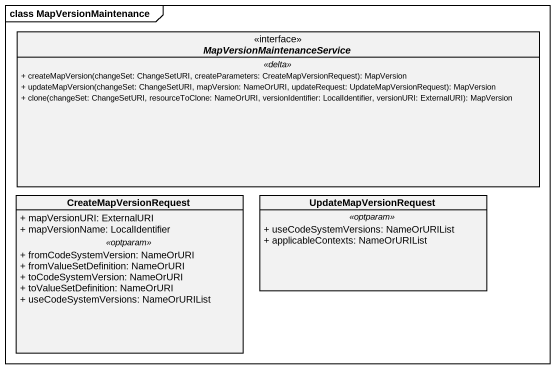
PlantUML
@startuml
mainframe class MapVersionMaintenance
hide circle
hide empty members
skinparam classAttributeIconSize 0
interface MapVersionMaintenanceService <<interface>> {
  .. <<delta>> ..
  + createMapVersion(changeSet: ChangeSetURI, createParameters: CreateMapVersionRequest): MapVersion
  + updateMapVersion(changeSet: ChangeSetURI, mapVersion: NameOrURI, updateRequest: UpdateMapVersionRequest): MapVersion
  + clone(changeSet: ChangeSetURI, resourceToClone: NameOrURI, versionIdentifier: LocalIdentifier, versionURI: ExternalURI): MapVersion
}
class CreateMapVersionRequest {
  + mapVersionURI: ExternalURI
  + mapVersionName: LocalIdentifier
  .. <<optparam>> ..
  + fromCodeSystemVersion: NameOrURI
  + fromValueSetDefinition: NameOrURI
  + toCodeSystemVersion: NameOrURI
  + toValueSetDefinition: NameOrURI
  + useCodeSystemVersions: NameOrURIList
}
class UpdateMapVersionRequest {
  .. <<optparam>> ..
  + useCodeSystemVersions: NameOrURIList
  + applicableContexts: NameOrURIList
}
@enduml
